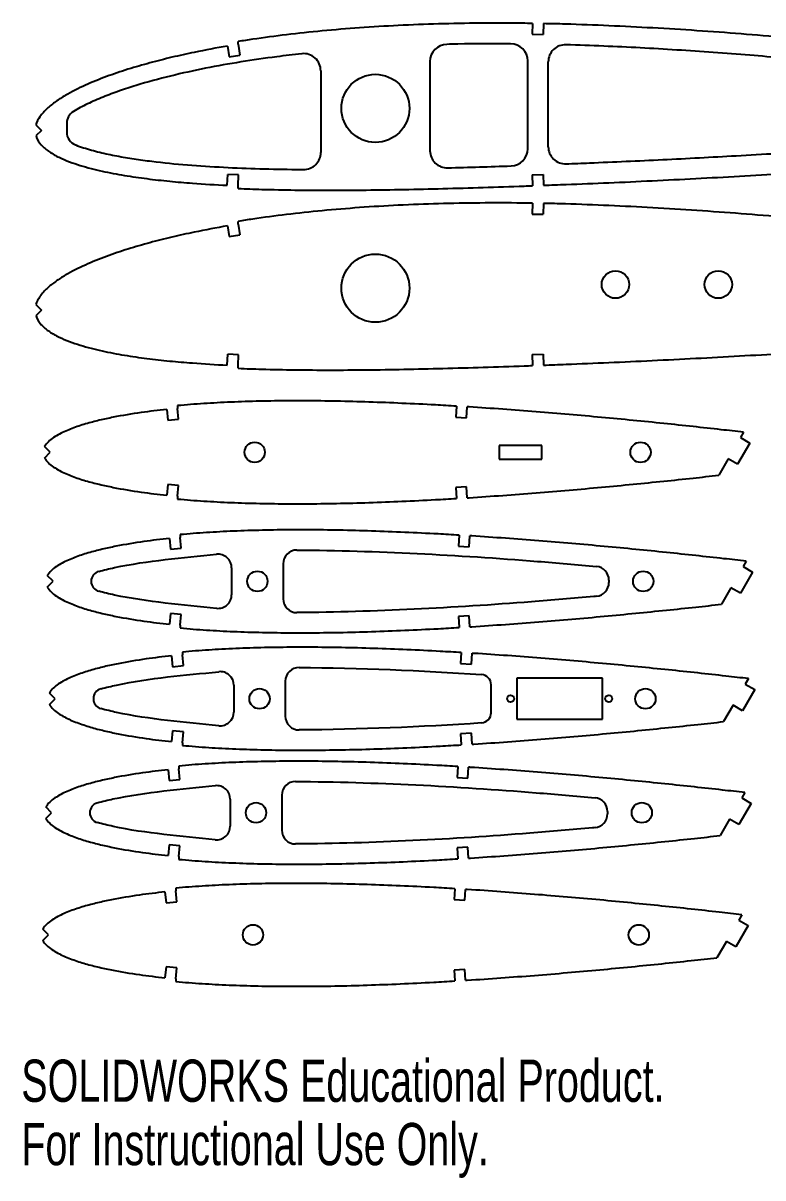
# Model space of a CAD drawing. Header units: millimetres. Extents: x 1 to 808, y 0 to 705.
# Drawn here: x 0.5 to 216.2, y -0.2 to 336.4 of the extents above; entities that cross this region are included whole.
import ezdxf

# ---------------------------------------------------------------- set-up
doc = ezdxf.new("R2010")
doc.units = ezdxf.units.MM
doc.styles.add('SLDTEXTSTYLE0', font='TXT', dxfattribs={"width": 0.7})

msp = doc.modelspace()

# ---------------------------------------------------------------- linework, layer by layer
at = {"color": 7, "linetype": 'Continuous', "lineweight": 25}
for p, q in [((149.07, 336.31), (149.01, 333.13)), ((152.24, 336.25), (152.19, 333.08)), ((63.24, 330.22), (63.24, 331.02)), ((63.24, 330.22), (63.76, 327.09)), ((149.01, 333.13), (152.19, 333.08)), ((60.11, 329.7), (60.63, 326.57)), ((60.63, 326.57), (63.76, 327.09)), ((119.17, 325.21), (119.17, 299.21)), ((147.66, 299.78), (147.66, 325.38)), ((153.66, 300.37), (153.66, 325.09)), ((87.32, 322.5), (87.32, 298.73)), ((4.27, 306.75), (5.89, 305.14)), ((13.24, 307.21), (13.24, 304.64)), ((5.89, 305.14), (4.28, 303.52)), ((60.07, 289.13), (60.21, 292.29)), ((63.38, 292.16), (60.21, 292.29)), ((63.24, 288.98), (63.38, 292.16)), ((148.95, 292.18), (152.13, 292.3)), ((148.95, 292.18), (149.07, 289.01)), ((152.13, 292.3), (152.24, 289.12)), ((63.24, 288.19), (63.24, 288.98)), ((149.07, 283.91), (149.01, 280.73)), ((152.24, 283.85), (152.19, 280.68)), ((149.01, 280.73), (152.19, 280.68)), ((60.11, 277.3), (60.63, 274.16)), ((63.24, 277.82), (63.24, 278.62)), ((63.24, 277.82), (63.76, 274.69)), ((60.63, 274.16), (63.76, 274.69)), ((4.27, 254.35), (5.89, 252.74)), ((5.89, 252.74), (4.28, 251.11)), ((60.07, 236.72), (60.21, 239.89)), ((63.38, 239.75), (60.21, 239.89)), ((63.24, 236.58), (63.38, 239.75)), ((148.95, 239.78), (152.13, 239.9)), ((148.95, 239.78), (149.07, 236.6)), ((152.13, 239.9), (152.24, 236.72)), ((63.24, 235.79), (63.24, 236.58)), ((42.4, 223.81), (42.71, 220.65)), ((45.56, 224.91), (45.56, 224.12)), ((45.87, 220.96), (45.56, 224.12)), ((126.88, 224.75), (126.68, 221.58)), ((129.85, 221.39), (130.05, 224.56)), ((42.71, 220.65), (45.87, 220.96)), ((126.68, 221.58), (129.85, 221.39)), ((210.59, 217.16), (209.69, 215.59)), ((209.69, 215.59), (212.44, 214.01)), ((8.46, 211.31), (6.8, 212.97)), ((151.81, 213.31), (139.31, 213.31)), ((139.31, 213.31), (139.31, 209.31)), ((151.81, 209.31), (151.81, 213.31)), ((212.44, 214.01), (208.87, 207.83)), ((6.8, 209.64), (8.46, 211.31)), ((139.31, 209.31), (151.81, 209.31)), ((206.12, 209.41), (203.36, 204.63)), ((208.87, 207.83), (206.12, 209.41)), ((42.71, 201.97), (42.4, 198.81)), ((45.87, 201.66), (42.71, 201.97)), ((45.56, 198.5), (45.87, 201.66)), ((129.85, 201.23), (126.68, 201.03)), ((126.68, 201.03), (126.88, 197.86)), ((130.05, 198.06), (129.85, 201.23)), ((45.56, 198.5), (45.56, 197.7)), ((43.18, 186.21), (43.49, 183.05)), ((46.34, 187.32), (46.34, 186.52)), ((46.65, 183.36), (46.34, 186.52)), ((127.66, 187.15), (127.47, 183.99)), ((130.64, 183.79), (130.83, 186.96)), ((43.49, 183.05), (46.65, 183.36)), ((127.47, 183.99), (130.64, 183.79)), ((76.34, 178.82), (76.34, 168.6)), ((211.38, 179.56), (210.48, 178)), ((9.25, 173.71), (7.59, 175.37)), ((61.34, 177.61), (61.34, 169.82)), ((213.22, 176.41), (209.66, 170.23)), ((210.48, 178), (213.22, 176.41)), ((7.59, 172.05), (9.25, 173.71)), ((171.34, 174.08), (171.34, 173.34)), ((206.91, 171.82), (204.15, 167.03)), ((209.66, 170.23), (206.91, 171.82)), ((43.49, 164.37), (43.18, 161.21)), ((46.65, 164.06), (43.49, 164.37)), ((46.34, 160.9), (46.65, 164.06)), ((130.64, 163.63), (127.47, 163.44)), ((127.47, 163.44), (127.66, 160.27)), ((130.83, 160.46), (130.64, 163.63)), ((46.34, 160.9), (46.34, 160.11)), ((43.82, 151.99), (44.13, 148.83)), ((46.98, 153.1), (46.98, 152.3)), ((47.29, 149.14), (46.98, 152.3)), ((128.3, 152.94), (128.1, 149.77)), ((131.27, 149.58), (131.47, 152.74)), ((44.13, 148.83), (47.29, 149.14)), ((128.1, 149.77), (131.27, 149.58)), ((169.48, 145.5), (144.48, 145.5)), ((144.48, 145.5), (144.48, 133.5)), ((169.48, 133.5), (169.48, 145.5)), ((212.01, 145.35), (211.11, 143.78)), ((61.98, 143.4), (61.98, 135.61)), ((76.98, 144.61), (76.98, 134.39)), ((136.98, 135.43), (136.98, 143.56)), ((213.86, 142.2), (210.29, 136.01)), ((211.11, 143.78), (213.86, 142.2)), ((9.88, 139.5), (8.22, 141.16)), ((8.22, 137.83), (9.88, 139.5)), ((207.54, 137.6), (204.78, 132.82)), ((210.29, 136.01), (207.54, 137.6)), ((144.48, 133.5), (169.48, 133.5)), ((44.13, 130.16), (43.82, 127)), ((47.29, 129.85), (44.13, 130.16)), ((46.98, 126.69), (47.29, 129.85)), ((131.27, 129.42), (128.1, 129.22)), ((128.1, 129.22), (128.3, 126.05)), ((131.47, 126.25), (131.27, 129.42)), ((46.98, 126.69), (46.98, 125.89)), ((42.78, 118.78), (43.09, 115.62)), ((45.94, 119.89), (45.94, 119.09)), ((46.25, 115.93), (45.94, 119.09)), ((127.26, 119.73), (127.07, 116.56)), ((130.24, 116.36), (130.43, 119.53)), ((43.09, 115.62), (46.25, 115.93)), ((127.07, 116.56), (130.24, 116.36)), ((75.94, 111.39), (75.94, 101.17)), ((210.98, 112.13), (210.08, 110.57)), ((8.85, 106.28), (7.19, 107.95)), ((60.94, 110.18), (60.94, 102.39)), ((212.83, 108.98), (209.26, 102.8)), ((210.08, 110.57), (212.83, 108.98)), ((7.19, 104.62), (8.85, 106.28)), ((170.94, 106.65), (170.94, 105.91)), ((206.51, 104.39), (203.75, 99.61)), ((209.26, 102.8), (206.51, 104.39)), ((43.09, 96.95), (42.78, 93.79)), ((46.25, 96.63), (43.09, 96.95)), ((45.94, 93.47), (46.25, 96.63)), ((130.24, 96.2), (127.07, 96.01)), ((127.07, 96.01), (127.26, 92.84)), ((130.43, 93.03), (130.24, 96.2)), ((45.94, 93.47), (45.94, 92.68)), ((45.05, 84.28), (45.05, 83.49)), ((41.89, 83.18), (42.2, 80.02)), ((45.36, 80.33), (45.05, 83.49)), ((126.37, 84.12), (126.18, 80.95)), ((126.18, 80.95), (129.34, 80.76)), ((129.34, 80.76), (129.54, 83.93)), ((42.2, 80.02), (45.36, 80.33)), ((210.09, 76.53), (209.18, 74.97)), ((209.18, 74.97), (211.93, 73.38)), ((7.96, 70.68), (6.29, 72.34)), ((6.29, 69.02), (7.96, 70.68)), ((211.93, 73.38), (208.36, 67.2)), ((205.61, 68.78), (202.85, 64)), ((208.36, 67.2), (205.61, 68.78)), ((42.2, 61.34), (41.89, 58.18)), ((45.36, 61.03), (42.2, 61.34)), ((45.05, 57.87), (45.36, 61.03)), ((129.34, 60.6), (126.18, 60.41)), ((129.54, 57.43), (129.34, 60.6)), ((45.05, 57.87), (45.05, 57.08)), ((126.18, 60.41), (126.37, 57.24))]:
    msp.add_line(p, q, dxfattribs=at)
for centre, radius in [((103.24, 311.55), 9.92), ((103.24, 259.15), 9.92), ((173.24, 260.2), 4), ((203.24, 260.2), 4), ((68.06, 211.31), 2.96), ((180.56, 211.31), 2.96), ((68.84, 173.71), 2.96), ((181.34, 173.71), 2.96), ((69.48, 139.5), 2.96), ((181.98, 139.5), 2.96), ((142.68, 139.5), 1), ((171.28, 139.5), 1), ((68.44, 106.28), 2.96), ((180.94, 106.28), 2.96), ((67.55, 70.68), 2.96), ((180.05, 70.68), 2.96)]:
    msp.add_circle(centre, radius, dxfattribs=at)
for centre, radius, start, end in [((124.17, 325.21), 5, 91.3853, 180), ((142.66, 325.38), 5, 0, 89.6503), ((158.66, 325.09), 5, 88.2972, 180), ((82.32, 322.5), 5, 0, 96.3372), ((17.24, 307.21), 4, 121.013, 180), ((17.24, 304.64), 4, 180, 249.0961), ((142.66, 299.78), 5, 271.9842, 0), ((158.66, 300.37), 5, 180, 272.2436), ((82.32, 298.73), 5, 269.4387, 0), ((124.17, 299.21), 5, 180, 271.5568), ((80.34, 178.82), 4, 89.6124, 180), ((57.34, 177.61), 4, 0, 95.9465), ((23.38, 173.71), 3, 105.2264, 254.7729), ((167.34, 174.08), 4, 0, 84.7954), ((167.34, 173.34), 4, 275.2043, 0), ((57.34, 169.82), 4, 264.1152, 0), ((80.34, 168.6), 4, 180, 270.3768), ((80.98, 144.61), 4, 89.6124, 180), ((57.98, 143.4), 4, 0, 95.9465), ((133.98, 143.56), 3, 0, 86.2232), ((24.01, 139.5), 3, 105.2264, 254.7729), ((57.98, 135.61), 4, 264.1152, 0), ((133.98, 135.43), 3, 273.7769, 0), ((80.98, 134.39), 4, 180, 270.3768), ((79.94, 111.39), 4, 89.6124, 180), ((56.94, 110.18), 4, 0, 95.9465), ((22.98, 106.28), 3, 105.2264, 254.7729), ((166.94, 106.65), 4, 0, 84.7954), ((166.94, 105.91), 4, 275.2043, 0), ((56.94, 102.39), 4, 264.1152, 0), ((79.94, 101.17), 4, 180, 270.3768)]:
    msp.add_arc(centre, radius, start, end, dxfattribs=at)
for points, knots in [([(149.07, 336.31), (148.07, 336.32), (142.94, 336.39), (133.8, 336.41), (121.76, 336.2), (110.05, 335.75), (98.74, 335.07), (87.87, 334.17), (77.49, 333.06), (69.34, 331.97), (64.65, 331.25), (63.24, 331.02)], [0.314042, 0.314042, 0.314042, 0.314042, 0.317731, 0.3328573, 0.3476314, 0.3619949, 0.3758904, 0.3892628, 0.4020607, 0.4142353, 0.4194806, 0.4194806, 0.4194806, 0.4194806]), ([(238.1, 330.73), (237.24, 330.81), (232.12, 331.32), (222.72, 332.2), (209.88, 333.27), (197.01, 334.21), (184.17, 335), (171.38, 335.65), (160.75, 336.05), (154.38, 336.21), (152.24, 336.25)], [0.2047656, 0.2047656, 0.2047656, 0.2047656, 0.2079495, 0.2236526, 0.2394488, 0.2552737, 0.271062, 0.286749, 0.3023145, 0.3101536, 0.3101536, 0.3101536, 0.3101536]), ([(142.69, 330.38), (137.55, 330.41), (131.34, 330.37), (125.13, 330.24), (124.05, 330.21)], [0.3218142, 0.3218142, 0.3218142, 0.3218142, 0.34084465, 0.3448663, 0.3448663, 0.3448663, 0.3448663]), ([(232.15, 325.28), (225.58, 325.91), (211.91, 327.12), (191.14, 328.62), (173.24, 329.58), (162.48, 329.97), (158.8, 330.08)], [0.21137482, 0.21137482, 0.21137482, 0.21137482, 0.23574276, 0.26201823, 0.28829371, 0.30189966, 0.30189966, 0.30189966, 0.30189966]), ([(60.11, 329.7), (56.88, 329.14), (51.47, 328.13), (43.93, 326.46), (37.48, 324.83), (31.09, 322.98), (24.8, 320.86), (18.65, 318.38), (13.72, 315.91), (10.04, 313.56), (7.49, 311.55), (5.41, 309.3), (4.51, 307.58), (4.27, 306.75)], [0.42353543, 0.42353543, 0.42353543, 0.42353543, 0.43562527, 0.44380448, 0.4519837, 0.46016291, 0.46834212, 0.47652133, 0.48470054, 0.48879014, 0.49287975, 0.49696936, 0.50053246, 0.50053246, 0.50053246, 0.50053246]), ([(81.77, 327.47), (79.33, 327.2), (73.41, 326.49), (64.03, 325.13), (53.68, 323.29), (43.45, 321.04), (35.09, 318.78), (28.57, 316.65), (23.81, 314.87), (19.28, 312.9), (16.47, 311.42), (15.18, 310.64)], [0.39740659, 0.39740659, 0.39740659, 0.39740659, 0.40653334, 0.41967107, 0.43280881, 0.44594655, 0.45908428, 0.46565315, 0.47222202, 0.47879089, 0.48516569, 0.48516569, 0.48516569, 0.48516569]), ([(4.28, 303.52), (4.29, 303.5), (4.58, 302.55), (5.69, 300.81), (8.17, 298.81), (11.01, 297.24), (14.03, 295.97), (18.19, 294.56), (23.54, 293.2), (30.06, 291.97), (36.65, 291.03), (43.26, 290.29), (51.07, 289.63), (56.68, 289.29), (60.07, 289.13)], [0.50509214, 0.50509214, 0.50509214, 0.50509214, 0.50514857, 0.50923817, 0.51332778, 0.51741738, 0.52150699, 0.52559659, 0.5337758, 0.54195501, 0.55013423, 0.55831344, 0.56649265, 0.57899515, 0.57899515, 0.57899515, 0.57899515]), ([(15.82, 300.9), (15.84, 300.89), (16.58, 300.61), (18.85, 299.82), (22.83, 298.73), (27.8, 297.67), (32.87, 296.82), (39.74, 295.88), (48.43, 295.03), (58.97, 294.35), (69.56, 293.94), (77.34, 293.78), (81.57, 293.73), (82.27, 293.73)], [0.52139464, 0.52139464, 0.52139464, 0.52139464, 0.52148853, 0.52477297, 0.53134184, 0.5379107, 0.54447957, 0.55104844, 0.56418618, 0.57732391, 0.59046165, 0.60359939, 0.6061677, 0.6061677, 0.6061677, 0.6061677]), ([(158.85, 295.38), (161.12, 295.47), (170.52, 295.85), (187.03, 296.59), (209.15, 297.77), (224.13, 298.66), (231.98, 299.14)], [0.70034653, 0.70034653, 0.70034653, 0.70034653, 0.70870128, 0.73497675, 0.76125223, 0.79019245, 0.79019245, 0.79019245, 0.79019245]), ([(152.24, 289.12), (154.44, 289.21), (160.8, 289.45), (171.37, 289.87), (183.98, 290.45), (196.68, 291.1), (209.42, 291.79), (222.13, 292.53), (231.69, 293.11), (237, 293.44), (238.09, 293.5)], [0.6919612, 0.6919612, 0.6919612, 0.6919612, 0.700055, 0.7153339, 0.7308256, 0.7464236, 0.7620645, 0.7776851, 0.7932212, 0.7972414, 0.7972414, 0.7972414, 0.7972414]), ([(63.24, 288.19), (65.54, 288.09), (71.05, 287.9), (79.96, 287.73), (90.1, 287.67), (100.69, 287.73), (111.69, 287.9), (123.06, 288.16), (134.74, 288.5), (143.45, 288.8), (148.26, 288.98), (149.07, 289.01)], [0.5829305, 0.5829305, 0.5829305, 0.5829305, 0.5913647, 0.603208, 0.6156469, 0.6286346, 0.642124, 0.6560641, 0.6704028, 0.6850851, 0.6880728, 0.6880728, 0.6880728, 0.6880728]), ([(149.07, 283.91), (148.07, 283.92), (142.94, 283.99), (133.8, 284.01), (121.76, 283.79), (110.05, 283.35), (98.74, 282.67), (87.87, 281.77), (77.49, 280.66), (69.34, 279.57), (64.65, 278.85), (63.24, 278.62)], [0.314042, 0.314042, 0.314042, 0.314042, 0.317731, 0.3328573, 0.3476314, 0.3619949, 0.3758904, 0.3892628, 0.4020607, 0.4142353, 0.4194806, 0.4194806, 0.4194806, 0.4194806]), ([(238.1, 278.33), (237.24, 278.41), (232.12, 278.92), (222.72, 279.79), (209.88, 280.86), (197.01, 281.8), (184.17, 282.6), (171.38, 283.24), (160.75, 283.65), (154.38, 283.81), (152.24, 283.85)], [0.2047656, 0.2047656, 0.2047656, 0.2047656, 0.2079495, 0.2236526, 0.2394488, 0.2552737, 0.271062, 0.286749, 0.3023145, 0.3101536, 0.3101536, 0.3101536, 0.3101536]), ([(60.11, 277.3), (56.88, 276.74), (51.47, 275.72), (43.93, 274.06), (37.48, 272.43), (31.09, 270.58), (24.8, 268.46), (18.65, 265.98), (13.72, 263.51), (10.04, 261.16), (7.49, 259.15), (5.41, 256.89), (4.51, 255.18), (4.27, 254.35)], [0.42353543, 0.42353543, 0.42353543, 0.42353543, 0.43562527, 0.44380448, 0.4519837, 0.46016291, 0.46834212, 0.47652133, 0.48470054, 0.48879014, 0.49287975, 0.49696936, 0.50053246, 0.50053246, 0.50053246, 0.50053246]), ([(4.28, 251.11), (4.29, 251.1), (4.58, 250.15), (5.69, 248.41), (8.17, 246.41), (11.01, 244.84), (14.03, 243.56), (18.19, 242.16), (23.54, 240.8), (30.06, 239.57), (36.65, 238.62), (43.26, 237.89), (51.07, 237.22), (56.68, 236.89), (60.07, 236.72)], [0.50509214, 0.50509214, 0.50509214, 0.50509214, 0.50514857, 0.50923817, 0.51332778, 0.51741738, 0.52150699, 0.52559659, 0.5337758, 0.54195501, 0.55013423, 0.55831344, 0.56649265, 0.57899515, 0.57899515, 0.57899515, 0.57899515]), ([(152.24, 236.72), (154.44, 236.8), (160.8, 237.05), (171.37, 237.47), (183.98, 238.05), (196.68, 238.7), (209.42, 239.39), (222.13, 240.13), (231.69, 240.7), (237, 241.03), (238.09, 241.1)], [0.6919612, 0.6919612, 0.6919612, 0.6919612, 0.700055, 0.7153339, 0.7308256, 0.7464236, 0.7620645, 0.7776851, 0.7932212, 0.7972414, 0.7972414, 0.7972414, 0.7972414]), ([(63.24, 235.79), (65.54, 235.69), (71.05, 235.5), (79.96, 235.33), (90.1, 235.27), (100.69, 235.33), (111.69, 235.49), (123.06, 235.76), (134.74, 236.1), (143.45, 236.4), (148.26, 236.57), (149.07, 236.6)], [0.5829305, 0.5829305, 0.5829305, 0.5829305, 0.5913647, 0.603208, 0.6156469, 0.6286346, 0.642124, 0.6560641, 0.6704028, 0.6850851, 0.6880728, 0.6880728, 0.6880728, 0.6880728]), ([(126.88, 224.75), (124.83, 224.88), (119.54, 225.18), (111.04, 225.6), (101.44, 225.97), (92.01, 226.22), (82.82, 226.33), (73.92, 226.3), (65.37, 226.11), (57.23, 225.77), (50.67, 225.35), (46.83, 225.03), (45.56, 224.91)], [0.2538428, 0.2538428, 0.2538428, 0.2538428, 0.2658843, 0.2850258, 0.3039219, 0.3224568, 0.3405205, 0.3580039, 0.3748053, 0.3908272, 0.4059778, 0.4134953, 0.4134953, 0.4134953, 0.4134953]), ([(42.4, 223.81), (39.91, 223.54), (34.68, 222.91), (28.13, 221.83), (22.74, 220.66), (18.75, 219.62), (14.84, 218.34), (11.71, 216.99), (9.41, 215.63), (7.87, 214.44), (7.08, 213.48), (6.8, 212.97)], [0.41988601, 0.41988601, 0.41988601, 0.41988601, 0.43464345, 0.45098258, 0.45915215, 0.46732172, 0.47549129, 0.48366086, 0.48774565, 0.49183043, 0.49583611, 0.49583611, 0.49583611, 0.49583611]), ([(210.59, 217.16), (208.4, 217.41), (203.5, 217.97), (195.74, 218.83), (187.19, 219.73), (178.3, 220.62), (169.11, 221.5), (159.68, 222.34), (150.07, 223.13), (140.35, 223.87), (133.66, 224.33), (130.22, 224.55), (130.05, 224.56)], [0.0889426, 0.0889426, 0.0889426, 0.0889426, 0.1018998, 0.1180043, 0.1348946, 0.1524657, 0.1706094, 0.1892117, 0.2081586, 0.2273316, 0.2466133, 0.2476151, 0.2476151, 0.2476151, 0.2476151]), ([(6.8, 209.64), (7.08, 209.14), (7.87, 208.18), (9.41, 206.98), (11.71, 205.63), (14.84, 204.28), (18.75, 203), (22.74, 201.95), (28.13, 200.79), (34.68, 199.71), (39.91, 199.07), (42.4, 198.81)], [0.50416389, 0.50416389, 0.50416389, 0.50416389, 0.50816957, 0.51225435, 0.51633914, 0.52450871, 0.53267828, 0.54084785, 0.54901742, 0.56535655, 0.58011399, 0.58011399, 0.58011399, 0.58011399]), ([(130.05, 198.06), (130.22, 198.07), (133.66, 198.29), (140.35, 198.75), (150.07, 199.48), (159.68, 200.28), (169.11, 201.12), (178.3, 201.99), (187.19, 202.89), (195.51, 203.76), (200.86, 204.35), (203.36, 204.63)], [0.7523849, 0.7523849, 0.7523849, 0.7523849, 0.7533867, 0.7726684, 0.7918414, 0.8107883, 0.8293906, 0.8475343, 0.8651054, 0.8819957, 0.8967786, 0.8967786, 0.8967786, 0.8967786]), ([(45.56, 197.7), (46.83, 197.59), (50.67, 197.26), (57.23, 196.84), (65.37, 196.5), (73.92, 196.32), (82.82, 196.29), (92.01, 196.4), (101.44, 196.65), (111.04, 197.02), (119.54, 197.44), (124.83, 197.74), (126.88, 197.86)], [0.5865047, 0.5865047, 0.5865047, 0.5865047, 0.5940222, 0.6091728, 0.6251947, 0.6419961, 0.6594795, 0.6775432, 0.6960781, 0.7149742, 0.7341157, 0.7461572, 0.7461572, 0.7461572, 0.7461572]), ([(127.66, 187.15), (125.62, 187.28), (120.33, 187.58), (111.83, 188), (102.22, 188.37), (92.8, 188.62), (83.61, 188.73), (74.71, 188.7), (66.16, 188.51), (58.02, 188.18), (51.45, 187.75), (47.61, 187.43), (46.34, 187.32)], [0.2538428, 0.2538428, 0.2538428, 0.2538428, 0.2658843, 0.2850258, 0.3039219, 0.3224568, 0.3405205, 0.3580039, 0.3748053, 0.3908272, 0.4059778, 0.4134953, 0.4134953, 0.4134953, 0.4134953]), ([(43.18, 186.21), (40.7, 185.95), (35.47, 185.31), (28.92, 184.23), (23.53, 183.07), (19.53, 182.02), (15.63, 180.74), (12.5, 179.39), (10.19, 178.04), (8.66, 176.84), (7.86, 175.88), (7.59, 175.37)], [0.41988601, 0.41988601, 0.41988601, 0.41988601, 0.43464345, 0.45098258, 0.45915215, 0.46732172, 0.47549129, 0.48366086, 0.48774565, 0.49183043, 0.49583611, 0.49583611, 0.49583611, 0.49583611]), ([(211.38, 179.56), (209.19, 179.82), (204.28, 180.38), (196.52, 181.23), (187.98, 182.13), (179.08, 183.03), (169.89, 183.9), (160.47, 184.74), (150.86, 185.54), (141.13, 186.27), (134.44, 186.73), (131, 186.95), (130.83, 186.96)], [0.0889426, 0.0889426, 0.0889426, 0.0889426, 0.1018998, 0.1180043, 0.1348946, 0.1524657, 0.1706094, 0.1892117, 0.2081586, 0.2273316, 0.2466133, 0.2476151, 0.2476151, 0.2476151, 0.2476151]), ([(80.37, 182.82), (103.73, 182.66), (127.14, 181.39), (156.26, 179.08), (161.98, 178.59), (167.71, 178.06)], [0.536038, 0.536038, 0.536038, 0.536038, 1.410041, 1.410041, 1.624003, 1.624003, 1.624003, 1.624003]), ([(22.59, 176.61), (24.09, 177.02), (25.61, 177.38), (36.93, 179.81), (46.96, 180.55), (56.93, 181.59)], [-0.886951, -0.886951, -0.886951, -0.886951, -0.670402, -0.670402, 0.716549, 0.716549, 0.716549, 0.716549]), ([(7.59, 172.05), (7.86, 171.54), (8.66, 170.58), (10.19, 169.38), (12.5, 168.03), (15.63, 166.68), (19.53, 165.4), (23.53, 164.35), (28.92, 163.19), (35.47, 162.11), (40.7, 161.47), (43.18, 161.21)], [0.50416389, 0.50416389, 0.50416389, 0.50416389, 0.50816957, 0.51225435, 0.51633914, 0.52450871, 0.53267828, 0.54084785, 0.54901742, 0.56535655, 0.58011399, 0.58011399, 0.58011399, 0.58011399]), ([(56.93, 165.84), (46.95, 166.87), (36.92, 167.62), (25.63, 170.04), (24.1, 170.4), (22.59, 170.82)], [0.282809, 0.282809, 0.282809, 0.282809, 1.669293, 1.669293, 1.886485, 1.886485, 1.886485, 1.886485]), ([(167.71, 169.36), (167.47, 169.33), (167.23, 169.31), (160.9, 168.74), (154.81, 168.22), (125.93, 165.97), (103.13, 164.75), (80.37, 164.6)], [-0.685737, -0.685737, -0.685737, -0.685737, -0.675894, -0.675894, -0.425894, -0.425894, 0.509843, 0.509843, 0.509843, 0.509843]), ([(130.83, 160.46), (131, 160.47), (134.44, 160.69), (141.13, 161.15), (150.86, 161.89), (160.47, 162.68), (169.89, 163.52), (179.08, 164.4), (187.98, 165.29), (196.3, 166.17), (201.65, 166.75), (204.15, 167.03)], [0.7523849, 0.7523849, 0.7523849, 0.7523849, 0.7533867, 0.7726684, 0.7918414, 0.8107883, 0.8293906, 0.8475343, 0.8651054, 0.8819957, 0.8967786, 0.8967786, 0.8967786, 0.8967786]), ([(46.34, 160.11), (47.61, 159.99), (51.45, 159.67), (58.02, 159.24), (66.16, 158.91), (74.71, 158.72), (83.61, 158.69), (92.8, 158.8), (102.22, 159.05), (111.83, 159.42), (120.33, 159.84), (125.62, 160.14), (127.66, 160.27)], [0.5865047, 0.5865047, 0.5865047, 0.5865047, 0.5940222, 0.6091728, 0.6251947, 0.6419961, 0.6594795, 0.6775432, 0.6960781, 0.7149742, 0.7341157, 0.7461572, 0.7461572, 0.7461572, 0.7461572]), ([(43.82, 151.99), (41.33, 151.73), (36.1, 151.1), (29.55, 150.02), (24.16, 148.85), (20.17, 147.8), (16.26, 146.52), (13.13, 145.18), (10.83, 143.82), (9.29, 142.63), (8.5, 141.67), (8.22, 141.16)], [0.41988601, 0.41988601, 0.41988601, 0.41988601, 0.43464345, 0.45098258, 0.45915215, 0.46732172, 0.47549129, 0.48366086, 0.48774565, 0.49183043, 0.49583611, 0.49583611, 0.49583611, 0.49583611]), ([(128.3, 152.94), (126.25, 153.06), (120.96, 153.37), (112.46, 153.79), (102.86, 154.16), (93.43, 154.41), (84.24, 154.52), (75.34, 154.48), (66.8, 154.3), (58.65, 153.96), (52.09, 153.54), (48.25, 153.22), (46.98, 153.1)], [0.2538428, 0.2538428, 0.2538428, 0.2538428, 0.2658843, 0.2850258, 0.3039219, 0.3224568, 0.3405205, 0.3580039, 0.3748053, 0.3908272, 0.4059778, 0.4134953, 0.4134953, 0.4134953, 0.4134953]), ([(212.01, 145.35), (209.83, 145.6), (204.92, 146.16), (197.16, 147.02), (188.61, 147.92), (179.72, 148.81), (170.53, 149.68), (161.1, 150.53), (151.49, 151.32), (141.77, 152.06), (135.08, 152.52), (131.64, 152.73), (131.47, 152.74)], [0.0889426, 0.0889426, 0.0889426, 0.0889426, 0.1018998, 0.1180043, 0.1348946, 0.1524657, 0.1706094, 0.1892117, 0.2081586, 0.2273316, 0.2466133, 0.2476151, 0.2476151, 0.2476151, 0.2476151]), ([(23.22, 142.39), (24.73, 142.8), (26.25, 143.16), (37.57, 145.59), (47.6, 146.34), (57.56, 147.37)], [-0.886951, -0.886951, -0.886951, -0.886951, -0.670402, -0.670402, 0.716549, 0.716549, 0.716549, 0.716549]), ([(8.22, 137.83), (8.5, 137.32), (9.29, 136.37), (10.83, 135.17), (13.13, 133.81), (16.26, 132.47), (20.17, 131.19), (24.16, 130.14), (29.55, 128.97), (36.1, 127.89), (41.33, 127.26), (43.82, 127)], [0.50416389, 0.50416389, 0.50416389, 0.50416389, 0.50816957, 0.51225435, 0.51633914, 0.52450871, 0.53267828, 0.54084785, 0.54901742, 0.56535655, 0.58011399, 0.58011399, 0.58011399, 0.58011399]), ([(57.57, 131.63), (47.59, 132.66), (37.56, 133.41), (26.26, 135.83), (24.74, 136.19), (23.22, 136.6)], [0.282809, 0.282809, 0.282809, 0.282809, 1.669293, 1.669293, 1.886485, 1.886485, 1.886485, 1.886485]), ([(131.47, 126.25), (131.64, 126.26), (135.08, 126.48), (141.77, 126.93), (151.49, 127.67), (161.1, 128.47), (170.53, 129.31), (179.72, 130.18), (188.61, 131.08), (196.93, 131.95), (202.28, 132.54), (204.78, 132.82)], [0.7523849, 0.7523849, 0.7523849, 0.7523849, 0.7533867, 0.7726684, 0.7918414, 0.8107883, 0.8293906, 0.8475343, 0.8651054, 0.8819957, 0.8967786, 0.8967786, 0.8967786, 0.8967786]), ([(46.98, 125.89), (48.25, 125.78), (52.09, 125.45), (58.65, 125.03), (66.8, 124.69), (75.34, 124.51), (84.24, 124.48), (93.43, 124.59), (102.86, 124.83), (112.46, 125.2), (120.96, 125.63), (126.25, 125.93), (128.3, 126.05)], [0.5865047, 0.5865047, 0.5865047, 0.5865047, 0.5940222, 0.6091728, 0.6251947, 0.6419961, 0.6594795, 0.6775432, 0.6960781, 0.7149742, 0.7341157, 0.7461572, 0.7461572, 0.7461572, 0.7461572]), ([(127.26, 119.73), (125.22, 119.85), (119.93, 120.15), (111.43, 120.57), (101.82, 120.95), (92.4, 121.19), (83.21, 121.3), (74.31, 121.27), (65.76, 121.09), (57.62, 120.75), (51.05, 120.33), (47.22, 120), (45.94, 119.89)], [0.2538428, 0.2538428, 0.2538428, 0.2538428, 0.2658843, 0.2850258, 0.3039219, 0.3224568, 0.3405205, 0.3580039, 0.3748053, 0.3908272, 0.4059778, 0.4134953, 0.4134953, 0.4134953, 0.4134953]), ([(42.78, 118.78), (40.3, 118.52), (35.07, 117.89), (28.52, 116.81), (23.13, 115.64), (19.13, 114.59), (15.23, 113.31), (12.1, 111.96), (9.79, 110.61), (8.26, 109.41), (7.46, 108.45), (7.19, 107.95)], [0.41988601, 0.41988601, 0.41988601, 0.41988601, 0.43464345, 0.45098258, 0.45915215, 0.46732172, 0.47549129, 0.48366086, 0.48774565, 0.49183043, 0.49583611, 0.49583611, 0.49583611, 0.49583611]), ([(210.98, 112.13), (208.79, 112.39), (203.89, 112.95), (196.12, 113.8), (187.58, 114.7), (178.68, 115.6), (169.49, 116.47), (160.07, 117.31), (150.46, 118.11), (140.73, 118.84), (134.04, 119.3), (130.6, 119.52), (130.43, 119.53)], [0.0889426, 0.0889426, 0.0889426, 0.0889426, 0.1018998, 0.1180043, 0.1348946, 0.1524657, 0.1706094, 0.1892117, 0.2081586, 0.2273316, 0.2466133, 0.2476151, 0.2476151, 0.2476151, 0.2476151]), ([(79.97, 115.39), (103.33, 115.23), (126.74, 113.96), (155.86, 111.65), (161.58, 111.16), (167.31, 110.64)], [0.536038, 0.536038, 0.536038, 0.536038, 1.410041, 1.410041, 1.624003, 1.624003, 1.624003, 1.624003]), ([(22.19, 109.18), (23.69, 109.59), (25.21, 109.95), (36.54, 112.38), (46.56, 113.12), (56.53, 114.16)], [-0.886951, -0.886951, -0.886951, -0.886951, -0.670402, -0.670402, 0.716549, 0.716549, 0.716549, 0.716549]), ([(7.19, 104.62), (7.46, 104.11), (8.26, 103.15), (9.79, 101.96), (12.1, 100.6), (15.23, 99.25), (19.13, 97.97), (23.13, 96.93), (28.52, 95.76), (35.07, 94.68), (40.3, 94.05), (42.78, 93.79)], [0.50416389, 0.50416389, 0.50416389, 0.50416389, 0.50816957, 0.51225435, 0.51633914, 0.52450871, 0.53267828, 0.54084785, 0.54901742, 0.56535655, 0.58011399, 0.58011399, 0.58011399, 0.58011399]), ([(56.53, 98.41), (46.56, 99.44), (36.52, 100.19), (25.23, 102.61), (23.7, 102.98), (22.19, 103.39)], [0.282809, 0.282809, 0.282809, 0.282809, 1.669293, 1.669293, 1.886485, 1.886485, 1.886485, 1.886485]), ([(167.31, 101.93), (167.07, 101.91), (166.83, 101.88), (160.5, 101.31), (154.41, 100.79), (125.53, 98.54), (102.73, 97.32), (79.97, 97.17)], [-0.685737, -0.685737, -0.685737, -0.685737, -0.675894, -0.675894, -0.425894, -0.425894, 0.509843, 0.509843, 0.509843, 0.509843]), ([(130.43, 93.03), (130.6, 93.04), (134.04, 93.26), (140.73, 93.72), (150.46, 94.46), (160.07, 95.25), (169.49, 96.09), (178.68, 96.97), (187.58, 97.86), (195.9, 98.74), (201.25, 99.33), (203.75, 99.61)], [0.7523849, 0.7523849, 0.7523849, 0.7523849, 0.7533867, 0.7726684, 0.7918414, 0.8107883, 0.8293906, 0.8475343, 0.8651054, 0.8819957, 0.8967786, 0.8967786, 0.8967786, 0.8967786]), ([(45.94, 92.68), (47.22, 92.56), (51.05, 92.24), (57.62, 91.82), (65.76, 91.48), (74.31, 91.29), (83.21, 91.26), (92.4, 91.37), (101.82, 91.62), (111.43, 91.99), (119.93, 92.41), (125.22, 92.71), (127.26, 92.84)], [0.5865047, 0.5865047, 0.5865047, 0.5865047, 0.5940222, 0.6091728, 0.6251947, 0.6419961, 0.6594795, 0.6775432, 0.6960781, 0.7149742, 0.7341157, 0.7461572, 0.7461572, 0.7461572, 0.7461572]), ([(126.37, 84.12), (124.33, 84.25), (119.04, 84.55), (110.54, 84.97), (100.93, 85.34), (91.5, 85.59), (82.31, 85.7), (73.42, 85.67), (64.87, 85.48), (56.72, 85.15), (50.16, 84.72), (46.32, 84.4), (45.05, 84.28)], [0.2538428, 0.2538428, 0.2538428, 0.2538428, 0.2658843, 0.2850258, 0.3039219, 0.3224568, 0.3405205, 0.3580039, 0.3748053, 0.3908272, 0.4059778, 0.4134953, 0.4134953, 0.4134953, 0.4134953]), ([(41.89, 83.18), (39.4, 82.92), (34.18, 82.28), (27.62, 81.2), (22.23, 80.04), (18.24, 78.99), (14.33, 77.71), (11.21, 76.36), (8.9, 75.01), (7.36, 73.81), (6.57, 72.85), (6.29, 72.34)], [0.41988601, 0.41988601, 0.41988601, 0.41988601, 0.43464345, 0.45098258, 0.45915215, 0.46732172, 0.47549129, 0.48366086, 0.48774565, 0.49183043, 0.49583611, 0.49583611, 0.49583611, 0.49583611]), ([(210.09, 76.53), (207.9, 76.79), (202.99, 77.35), (195.23, 78.2), (186.68, 79.1), (177.79, 79.99), (168.6, 80.87), (159.17, 81.71), (149.57, 82.5), (139.84, 83.24), (133.15, 83.7), (129.71, 83.92), (129.54, 83.93)], [0.0889426, 0.0889426, 0.0889426, 0.0889426, 0.1018998, 0.1180043, 0.1348946, 0.1524657, 0.1706094, 0.1892117, 0.2081586, 0.2273316, 0.2466133, 0.2476151, 0.2476151, 0.2476151, 0.2476151]), ([(6.29, 69.02), (6.57, 68.51), (7.36, 67.55), (8.9, 66.35), (11.21, 65), (14.33, 63.65), (18.24, 62.37), (22.23, 61.32), (27.62, 60.16), (34.18, 59.08), (39.4, 58.44), (41.89, 58.18)], [0.50416389, 0.50416389, 0.50416389, 0.50416389, 0.50816957, 0.51225435, 0.51633914, 0.52450871, 0.53267828, 0.54084785, 0.54901742, 0.56535655, 0.58011399, 0.58011399, 0.58011399, 0.58011399]), ([(129.54, 57.43), (129.71, 57.44), (133.15, 57.66), (139.84, 58.12), (149.57, 58.86), (159.17, 59.65), (168.6, 60.49), (177.79, 61.37), (186.68, 62.26), (195.01, 63.14), (200.36, 63.72), (202.85, 64)], [0.7523849, 0.7523849, 0.7523849, 0.7523849, 0.7533867, 0.7726684, 0.7918414, 0.8107883, 0.8293906, 0.8475343, 0.8651054, 0.8819957, 0.8967786, 0.8967786, 0.8967786, 0.8967786]), ([(45.05, 57.08), (46.32, 56.96), (50.16, 56.64), (56.72, 56.21), (64.87, 55.88), (73.42, 55.69), (82.31, 55.66), (91.5, 55.77), (100.93, 56.02), (110.54, 56.39), (119.04, 56.81), (124.33, 57.11), (126.37, 57.24)], [0.5865047, 0.5865047, 0.5865047, 0.5865047, 0.5940222, 0.6091728, 0.6251947, 0.6419961, 0.6594795, 0.6775432, 0.6960781, 0.7149742, 0.7341157, 0.7461572, 0.7461572, 0.7461572, 0.7461572])]:
    msp.add_open_spline(points, degree=3, knots=knots, dxfattribs=at)
for points in [[(124.3, 294.21), (130.48, 294.38), (136.65, 294.57), (142.83, 294.79)], [(81, 148.61), (98.71, 148.49), (116.44, 147.73), (134.17, 146.56)], [(134.17, 132.44), (116.44, 131.27), (98.71, 130.51), (81, 130.39)]]:
    msp.add_open_spline(points, degree=3, dxfattribs=at)

# ---------------------------------------------------------------- texts
at = {"color": 7, "linetype": 'Continuous', "char_height": 12.3038, "attachment_point": 1, "style": 'SLDTEXTSTYLE0'}
for s, insert in [('SOLIDWORKS Educational Product.', (0, 34.32)), ('For Instructional Use Only.', (0, 15.86))]:
    msp.add_mtext(s, dxfattribs=dict(at, insert=insert))

doc.saveas('drawing.dxf')
